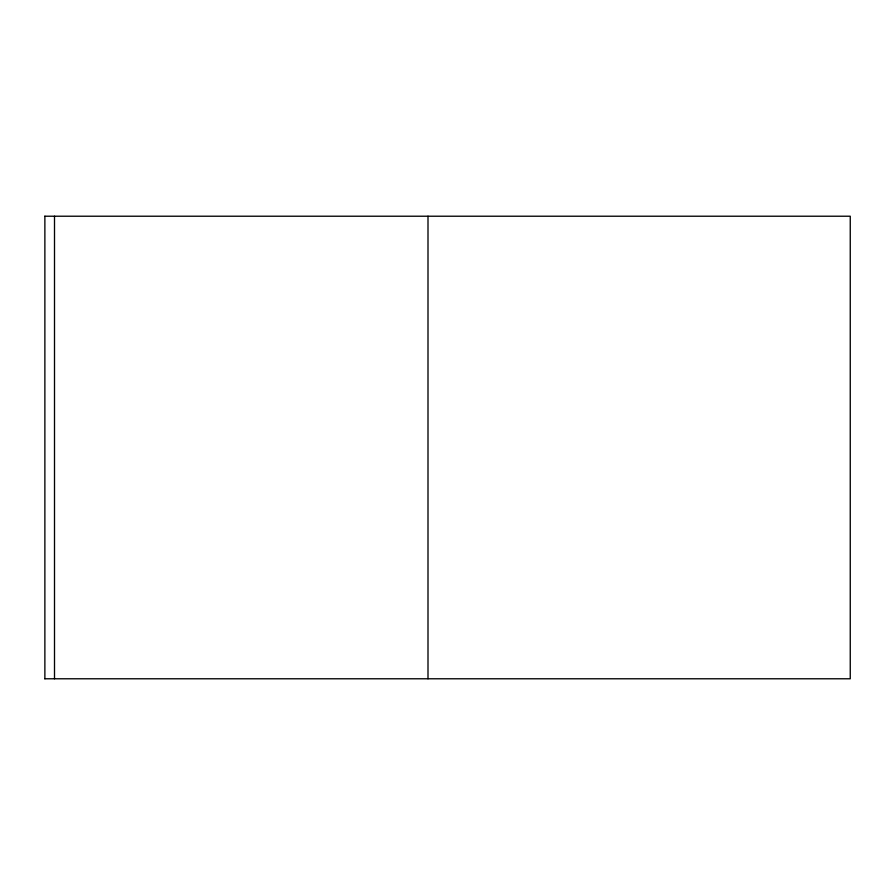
<?xml version="1.0" encoding="UTF-8"?>
<svg xmlns="http://www.w3.org/2000/svg" width="895" height="895" viewBox="0 0 895 895"><rect width="100%" height="100%" fill="white"/><g stroke="black" fill="none" stroke-linecap="round" stroke-linejoin="round"><path stroke-width="1.34" d="M44.873 216.221L44.873 678.779M44.75 216.221L850.25 216.221L850.25 678.779L44.75 678.779M428 216.221L428 678.779M54.505 216.221L54.505 678.779"/></g></svg>
